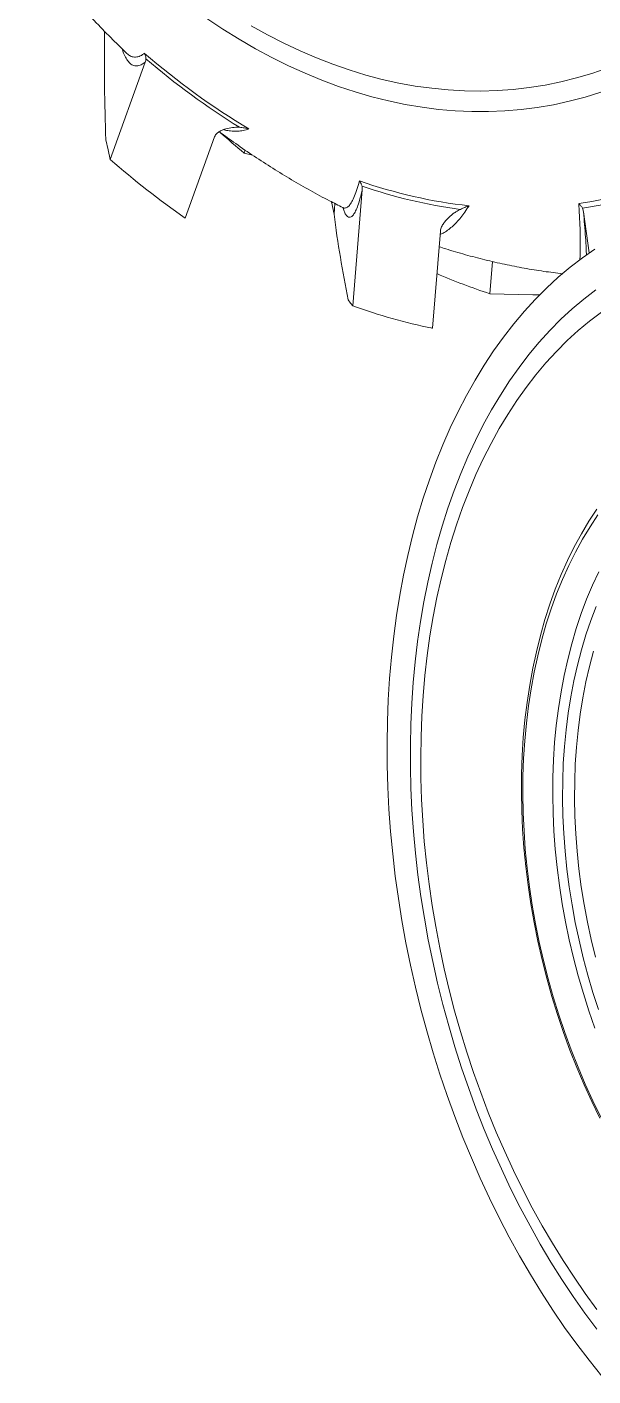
# Model space of a CAD drawing. Header units: millimetres. Extents: x -1041 to 1726, y -447 to 1705.
# Drawn here: x 162 to 422, y -360 to 261 of the extents above; entities that cross this region are included whole.
import ezdxf

# ---------------------------------------------------------------- set-up
doc = ezdxf.new("R2010")
doc.units = ezdxf.units.MM

msp = doc.modelspace()

# ---------------------------------------------------------------- linework, layer by layer
at = {"color": 7, "linetype": 'Continuous', "lineweight": 15}
for p, q in [((216.09, 245.06), (199.96, 200.22)), ((255.5, 214.88), (255.41, 214.86)), ((247.97, 210.7), (234.46, 173.24)), ((262.06, 204.55), (261.57, 203.2)), ((261.57, 203.2), (265.39, 202.23)), ((301.72, 180.67), (302.96, 175.09)), ((315.95, 186.24), (311.55, 132.82)), ((303.36, 179.96), (302.96, 175.09)), ((417.77, 176.09), (420.44, 157.22)), ((351.9, 167.21), (348.21, 122.55)), ((375.96, 153.23), (374.73, 138.41)), ((347.62, 122.67), (347.95, 122.6)), ((348.21, 122.55), (347.95, 122.6))]:
    msp.add_line(p, q, dxfattribs=at)
at = {"color": 8, "linetype": 'Continuous', "lineweight": 15, "flags": 128}
for points in [[(244.36, 265.21), (251.78, 260.27), (259.26, 255.61), (266.79, 251.25), (274.36, 247.18), (281.96, 243.41), (289.6, 239.94), (297.26, 236.78), (304.95, 233.92), (312.64, 231.37), (320.34, 229.14), (328.05, 227.21), (335.75, 225.6), (343.44, 224.31), (351.11, 223.33), (358.77, 222.68), (366.39, 222.34), (373.98, 222.32), (381.54, 222.63), (389.04, 223.25), (396.5, 224.19), (403.9, 225.46), (411.23, 227.04), (418.5, 228.94), (425.69, 231.16)], [(264.84, 261.75), (272.29, 257.62), (279.77, 253.79), (287.29, 250.25), (294.84, 247.01), (302.41, 244.08), (309.99, 241.46), (317.59, 239.14), (325.18, 237.14), (332.78, 235.45), (340.36, 234.07), (347.94, 233.01), (355.49, 232.27), (363.02, 231.84), (370.51, 231.73), (377.97, 231.94), (385.38, 232.47), (392.75, 233.32), (400.06, 234.48), (407.31, 235.97), (414.49, 237.77), (421.6, 239.88), (428.63, 242.31)], [(403.68, -84.35), (403.98, -76.24), (404.5, -68.23), (405.25, -60.31), (406.22, -52.52), (407.42, -44.85), (408.84, -37.32), (410.49, -29.95), (412.35, -22.74), (414.42, -15.7), (416.71, -8.86), (419.2, -2.21), (421.89, 4.22), (424.79, 10.43)], [(413.71, -86.1), (414, -78.21), (414.52, -70.4), (415.26, -62.7), (416.23, -55.12), (417.43, -47.66), (418.85, -40.35), (420.48, -33.19), (422.34, -26.21)], [(423.04, -199.78), (420.27, -191.82), (417.7, -183.76), (415.33, -175.62), (413.17, -167.41), (411.23, -159.14), (409.5, -150.83), (407.98, -142.49), (406.69, -134.13), (405.63, -125.76), (404.78, -117.4), (404.17, -109.07), (403.78, -100.78), (403.62, -92.53), (403.68, -84.35)], [(423.23, -167), (421.28, -158.96), (419.55, -150.87), (418.04, -142.74), (416.74, -134.6), (415.67, -126.45), (414.82, -118.31), (414.2, -110.19), (413.81, -102.11), (413.64, -94.07), (413.71, -86.1)]]:
    msp.add_lwpolyline(points, dxfattribs=at)
at = {"color": 7, "linetype": 'Continuous', "lineweight": 15, "flags": 128}
for points in [[(197.94, 209.31), (198.93, 204.68), (199.96, 200.22)], [(426.14, -359.92), (420.33, -352.68), (414.65, -345.21), (409.1, -337.51), (403.7, -329.6), (398.44, -321.47), (393.33, -313.15), (388.38, -304.63), (383.59, -295.94), (378.97, -287.07), (374.52, -278.03), (370.24, -268.84), (366.15, -259.51), (362.25, -250.04), (358.53, -240.45), (355.01, -230.74), (351.68, -220.93), (348.56, -211.03), (345.64, -201.04), (342.93, -190.99), (340.42, -180.86), (338.13, -170.69), (336.06, -160.48), (334.2, -150.24), (332.56, -139.98), (331.14, -129.71), (329.95, -119.44), (328.97, -109.19), (328.23, -98.96), (327.71, -88.77), (327.41, -78.63), (327.34, -68.54), (327.5, -58.52), (327.89, -48.58), (328.5, -38.72), (329.34, -28.97), (330.4, -19.32), (331.68, -9.8), (333.19, -0.4), (334.92, 8.85), (336.87, 17.95), (339.04, 26.9), (341.42, 35.67), (344.01, 44.27), (346.82, 52.68), (349.83, 60.89), (353.04, 68.89), (356.46, 76.69), (360.07, 84.25), (363.88, 91.59), (367.88, 98.69), (372.06, 105.54), (376.42, 112.14), (380.96, 118.47), (385.67, 124.54), (390.55, 130.33), (395.59, 135.84), (400.79, 141.06), (406.13, 145.99), (411.63, 150.62), (417.26, 154.95), (423.02, 158.97)], [(423.86, -338.3), (418.38, -330.92), (413.04, -323.31), (407.84, -315.49), (402.8, -307.46), (397.9, -299.24), (393.17, -290.83), (388.61, -282.25), (384.21, -273.5), (379.99, -264.59), (375.95, -255.53), (372.09, -246.34), (368.43, -237.01), (364.96, -227.58), (361.68, -218.03), (358.6, -208.39), (355.73, -198.67), (353.07, -188.87), (350.61, -179.01), (348.37, -169.1), (346.34, -159.14), (344.53, -149.16), (342.94, -139.16), (341.57, -129.15), (340.43, -119.14), (339.51, -109.15), (338.81, -99.19), (338.34, -89.26), (338.1, -79.38), (338.08, -69.56), (338.29, -59.81), (338.73, -50.15), (339.39, -40.57), (340.28, -31.1), (341.4, -21.74), (342.74, -12.5), (344.3, -3.4), (346.08, 5.55), (348.08, 14.35), (350.29, 22.99), (352.72, 31.45), (355.37, 39.73), (358.22, 47.82), (361.27, 55.7), (364.53, 63.37), (367.99, 70.82), (371.64, 78.04), (375.48, 85.02), (379.51, 91.76), (383.73, 98.25), (388.12, 104.47), (392.68, 110.43), (397.41, 116.12), (402.3, 121.52), (407.35, 126.64), (412.55, 131.46), (417.9, 135.98), (423.38, 140.2)], [(374.73, 138.41), (394.48, 137.9), (397.82, 137.85)], [(309.52, 135.57), (310.53, 134.11), (311.55, 132.82)], [(423.91, -329.22), (418.59, -321.94), (413.41, -314.44), (408.38, -306.72), (403.49, -298.81), (398.76, -290.71), (394.19, -282.42), (389.79, -273.96), (385.56, -265.34), (381.51, -256.57), (377.63, -247.65), (373.95, -238.6), (370.45, -229.43), (367.14, -220.15), (364.04, -210.77), (361.13, -201.3), (358.43, -191.75), (355.94, -182.13), (353.65, -172.46), (351.58, -162.74), (349.73, -152.99), (348.09, -143.21), (346.67, -133.42), (345.47, -123.64), (344.5, -113.86), (343.75, -104.11), (343.22, -94.39), (342.92, -84.71), (342.85, -75.09), (343, -65.54), (343.37, -56.07), (343.97, -46.68), (344.8, -37.4), (345.85, -28.22), (347.12, -19.17), (348.61, -10.25), (350.32, -1.47), (352.25, 7.15), (354.4, 15.61), (356.76, 23.9), (359.33, 32.01), (362.1, 39.93), (365.08, 47.64), (368.27, 55.14), (371.65, 62.43), (375.22, 69.49), (378.98, 76.31), (382.93, 82.89), (387.06, 89.21), (391.37, 95.28), (395.84, 101.08), (400.48, 106.61), (405.29, 111.85), (410.25, 116.82), (415.36, 121.48), (420.61, 125.85), (426, 129.92)], [(389.25, -82.58), (389.55, -74.23), (390.08, -65.96), (390.83, -57.79), (391.81, -49.74), (393.01, -41.82), (394.44, -34.03), (396.08, -26.4), (397.95, -18.93), (400.02, -11.63), (402.31, -4.51), (404.81, 2.41), (407.51, 9.12), (410.42, 15.61), (413.52, 21.88), (416.81, 27.92), (420.29, 33.7), (423.95, 39.24)], [(389.92, -83.83), (390.22, -75.56), (390.74, -67.38), (391.49, -59.3), (392.47, -51.33), (393.66, -43.49), (395.08, -35.79), (396.72, -28.24), (398.57, -20.85), (400.64, -13.64), (402.92, -6.61), (405.4, 0.23), (408.09, 6.85), (410.98, 13.27), (414.07, 19.45), (417.34, 25.4), (420.8, 31.1), (424.44, 36.55)], [(408.2, -85.89), (408.49, -77.95), (409.01, -70.09), (409.75, -62.34), (410.72, -54.7), (411.91, -47.19), (413.32, -39.82), (414.95, -32.61), (416.79, -25.56), (418.85, -18.69), (421.11, -12), (423.58, -5.52)], [(425.28, -241.13), (421.56, -233.53), (418.03, -225.77), (414.67, -217.87), (411.51, -209.85), (408.54, -201.71), (405.77, -193.46), (403.2, -185.12), (400.84, -176.7), (398.68, -168.22), (396.74, -159.68), (395.02, -151.1), (393.52, -142.49), (392.23, -133.87), (391.17, -125.25), (390.33, -116.64), (389.72, -108.06), (389.34, -99.51), (389.18, -91.01), (389.25, -82.58)], [(425.8, -240.66), (422.11, -233.15), (418.59, -225.49), (415.25, -217.68), (412.1, -209.75), (409.14, -201.7), (406.38, -193.55), (403.82, -185.3), (401.47, -176.97), (399.33, -168.58), (397.39, -160.13), (395.68, -151.64), (394.18, -143.13), (392.9, -134.6), (391.84, -126.06), (391, -117.54), (390.39, -109.04), (390.01, -100.58), (389.85, -92.17), (389.92, -83.83)], [(424.69, -191.2), (422.14, -183.32), (419.79, -175.35), (417.64, -167.31), (415.71, -159.21), (413.99, -151.06), (412.49, -142.89), (411.21, -134.69), (410.14, -126.49), (409.3, -118.3), (408.69, -110.13), (408.3, -102), (408.14, -93.91), (408.2, -85.89)]]:
    msp.add_lwpolyline(points, dxfattribs=at)
at = {"color": 7, "linetype": 'Continuous', "lineweight": 15}
for centre, radius, start, end in [((1176.75, 246.73), 979.52, 179.27109, 182.18968), ((441.9, 510.91), 345.98, 229.17177, 239.0149), ((444.85, 512.74), 350.74, 229.34908, 238.07682), ((545.71, 543.4), 443.26, 228.28359, 230.13122), ((469.91, 509.76), 410.71, 228.90839, 235.02126), ((387, 371.88), 194.1, 278.46991, 293.04988), ((389.84, 404.78), 227.2, 250.66669, 263.74335), ((391.06, 405.1), 229.79, 250.89188, 262.50386), ((387.88, 370.32), 194.77, 278.68418, 291.6996), ((825.2, 241.52), 526.46, 187.24951, 191.61025), ((465.72, 415.75), 291.88, 246.70312, 251.83641), ((401.71, 384.02), 266.89, 250.25733, 258.43668)]:
    msp.add_arc(centre, radius, start, end, dxfattribs=at)
for points, knots in [([(161.62, 299.94), (162.53, 298.77), (165.75, 294.66), (171.43, 287.8), (178.65, 279.36), (186.01, 271.14), (193.5, 263.14), (200.69, 255.76), (205.45, 251.16), (207.61, 249.07)], [0, 0, 0, 0, 0.063415, 0.223908, 0.384434, 0.544966, 0.705476, 0.865937, 1, 1, 1, 1]), ([(216.36, 246.64), (216.35, 247.09), (216.29, 247.52), (216.12, 248.14), (216.05, 248.35), (215.93, 248.64), (215.89, 248.74), (215.8, 248.93), (215.75, 249.03), (215.7, 249.12)], [0, 0, 0, 0, 0.5, 0.5, 0.75, 0.75, 0.875, 0.875, 1, 1, 1, 1]), ([(216.36, 246.64), (216.37, 246.34), (216.34, 246.07), (216.24, 245.55), (216.17, 245.3), (216.09, 245.06)], [0, 0, 0, 0, 0.5, 0.5, 1, 1, 1, 1]), ([(247.97, 210.7), (248.08, 211.03), (248.24, 211.3), (248.6, 211.79), (248.8, 212.01), (249.21, 212.4), (249.43, 212.58), (249.87, 212.89), (250.09, 213.04), (250.78, 213.44), (251.26, 213.67), (252.23, 214.06), (252.72, 214.23), (254.21, 214.65), (255.22, 214.85), (256.76, 215.02), (257.28, 215.06), (258.33, 215.09), (258.85, 215.08), (259.38, 215.05)], [0, 0, 0, 0, 0.0625, 0.0625, 0.125, 0.125, 0.1875, 0.1875, 0.25, 0.25, 0.375, 0.375, 0.5, 0.5, 0.75, 0.75, 0.875, 0.875, 1, 1, 1, 1]), ([(250.12, 213.04), (252.64, 211.2), (257.94, 207.31), (266.15, 201.7), (274.71, 196.15), (283.34, 190.88), (292.05, 185.9), (299.93, 181.63), (304.95, 179.15), (307.01, 178.13)], [0, 0, 0, 0, 0.137935, 0.290271, 0.442198, 0.593671, 0.744646, 0.895082, 1, 1, 1, 1]), ([(259.38, 215.05), (260.2, 214.99), (260.97, 214.89), (262.07, 214.7), (262.42, 214.63), (262.94, 214.51), (263.11, 214.47), (263.45, 214.39), (263.62, 214.35), (263.78, 214.3)], [0, 0, 0, 0, 0.5, 0.5, 0.75, 0.75, 0.875, 0.875, 1, 1, 1, 1]), ([(315.84, 187.97), (315.73, 188.42), (315.57, 188.84), (315.27, 189.45), (315.15, 189.65), (314.97, 189.94), (314.9, 190.03), (314.77, 190.22), (314.7, 190.31), (314.62, 190.39)], [0, 0, 0, 0, 0.5, 0.5, 0.75, 0.75, 0.875, 0.875, 1, 1, 1, 1]), ([(315.84, 187.97), (315.91, 187.67), (315.95, 187.38), (315.98, 186.81), (315.97, 186.52), (315.95, 186.24)], [0, 0, 0, 0, 0.5, 0.5, 1, 1, 1, 1]), ([(306.98, 178.1), (307.12, 178.03), (307.45, 177.86), (307.65, 177.64), (307.67, 177.62), (307.68, 177.61)], [0, 0, 0, 0, 0.2757173, 0.6513104, 1, 1, 1, 1]), ([(351.9, 167.21), (351.93, 167.61), (352.01, 167.96), (352.22, 168.63), (352.35, 168.95), (352.63, 169.55), (352.78, 169.83), (353.1, 170.37), (353.27, 170.63), (353.8, 171.38), (354.17, 171.85), (354.95, 172.73), (355.35, 173.14), (356.58, 174.31), (357.43, 175.01), (358.76, 175.95), (359.21, 176.24), (360.14, 176.79), (360.6, 177.04), (361.09, 177.27)], [0, 0, 0, 0, 0.0625, 0.0625, 0.125, 0.125, 0.1875, 0.1875, 0.25, 0.25, 0.375, 0.375, 0.5, 0.5, 0.75, 0.75, 0.875, 0.875, 1, 1, 1, 1]), ([(361.09, 177.27), (361.83, 177.62), (362.52, 177.92), (363.52, 178.33), (363.84, 178.46), (364.32, 178.65), (364.47, 178.71), (364.78, 178.82), (364.93, 178.88), (365.08, 178.94)], [0, 0, 0, 0, 0.5, 0.5, 0.75, 0.75, 0.875, 0.875, 1, 1, 1, 1]), ([(417.29, 177.79), (417.09, 178.19), (416.85, 178.57), (416.42, 179.09), (416.27, 179.27), (416.02, 179.51), (415.94, 179.59), (415.77, 179.74), (415.68, 179.82), (415.59, 179.89)], [0, 0, 0, 0, 0.5, 0.5, 0.75, 0.75, 0.875, 0.875, 1, 1, 1, 1]), ([(417.29, 177.79), (417.42, 177.53), (417.52, 177.25), (417.67, 176.68), (417.73, 176.38), (417.77, 176.09)], [0, 0, 0, 0, 0.5, 0.5, 1, 1, 1, 1]), ([(351.31, 160.08), (352.33, 159.74), (356.34, 158.41), (363.37, 156.38), (372.4, 154), (381.43, 151.93), (390.47, 150.17), (399.38, 148.69), (405.3, 147.96), (408.2, 147.6)], [0, 0, 0, 0, 0.054814, 0.215118, 0.374659, 0.533446, 0.691496, 0.848834, 1, 1, 1, 1])]:
    msp.add_open_spline(points, degree=3, knots=knots, dxfattribs=at)
at = {"color": 8, "linetype": 'Continuous', "lineweight": 15}
for points, knots in [([(216.09, 245.06), (215.43, 244.61), (214.04, 243.63), (212.12, 243.2), (210.29, 243.54), (208.65, 244.73), (207.25, 246.66), (206.17, 248.83), (205.64, 250.52), (205.43, 251.2)], [0, 0, 0, 0, 0.135573, 0.29014, 0.444736, 0.603378, 0.762037, 0.904043, 1, 1, 1, 1]), ([(207.63, 249.08), (208.12, 248.66), (209.18, 247.74), (211.04, 247.26), (213.13, 247.56), (214.73, 248.4), (215.59, 249.04), (215.7, 249.12)], [0, 0, 0, 0, 0.218735, 0.473369, 0.729779, 0.965998, 1, 1, 1, 1]), ([(263.78, 214.3), (262.9, 214.05), (261.15, 213.54), (258.55, 213.24), (255.98, 213.27), (253.86, 213.51), (252.63, 213.85), (252.22, 213.96)], [0, 0, 0, 0, 0.221633, 0.443278, 0.666779, 0.890287, 1, 1, 1, 1]), ([(307, 178.1), (307.26, 178.01), (307.77, 177.82), (308.67, 177.99), (309.7, 178.69), (310.87, 180.23), (312.07, 182.57), (313.28, 185.73), (314.13, 188.55), (314.57, 190.19), (314.62, 190.39)], [0, 0, 0, 0, 0.108797, 0.217698, 0.369813, 0.522693, 0.678259, 0.834911, 0.979227, 1, 1, 1, 1]), ([(315.95, 186.24), (315.63, 184.95), (314.96, 182.19), (313.94, 178.98), (312.89, 176.41), (311.86, 174.66), (310.89, 173.74), (309.99, 173.53), (309.15, 173.92), (308.33, 174.89), (307.6, 176.27), (307.15, 177.58), (306.96, 178.16)], [0, 0, 0, 0, 0.093544, 0.200193, 0.306861, 0.416322, 0.525795, 0.623777, 0.721852, 0.81985, 0.920872, 1, 1, 1, 1]), ([(365.08, 178.94), (364.45, 177.95), (363.2, 175.97), (361.27, 173.43), (359.3, 171.18), (357.28, 169.23), (355.22, 167.6), (353.39, 166.32), (352.23, 165.86), (351.77, 165.68)], [0, 0, 0, 0, 0.1483, 0.296607, 0.446157, 0.595711, 0.748591, 0.901475, 1, 1, 1, 1]), ([(416.06, 154.03), (416.08, 154.23), (416.18, 155.38), (416.28, 158), (416.33, 162.13), (416.24, 167.07), (416.03, 172.66), (415.77, 177.13), (415.61, 179.58), (415.59, 179.89)], [0, 0, 0, 0, 0.039989, 0.226658, 0.414267, 0.605172, 0.797409, 0.974508, 1, 1, 1, 1]), ([(417.77, 176.09), (417.94, 174.12), (418.31, 169.9), (418.71, 164.34), (418.99, 159.6), (419.08, 157.16), (419.11, 156.11)], [0, 0, 0, 0, 0.242413, 0.518787, 0.795212, 1, 1, 1, 1])]:
    msp.add_open_spline(points, degree=3, knots=knots, dxfattribs=at)

doc.saveas('drawing.dxf')
